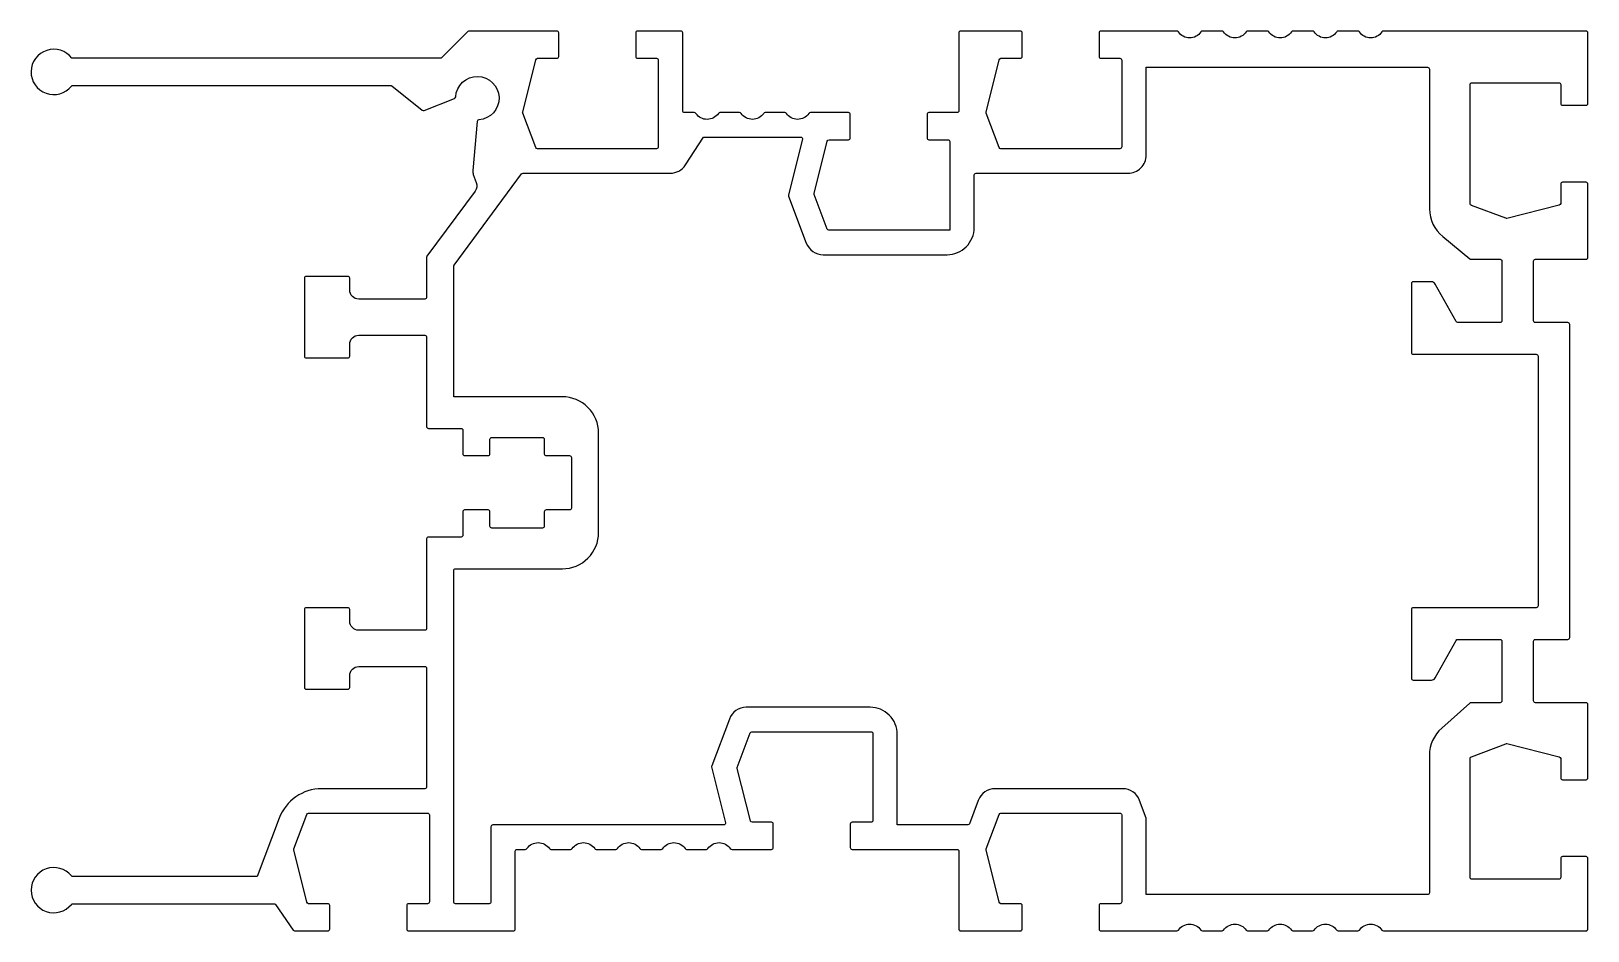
# Model space of a CAD drawing. Extents: x 11 to 183, y -248 to -149.
import ezdxf

# ---------------------------------------------------------------- set-up
doc = ezdxf.new("R2010")
doc.units = 0
doc.header["$LTSCALE"] = 15
doc.layers.get('0').update_dxf_attribs({"linetype": 'CONTINUOUS'})

msp = doc.modelspace()

# ---------------------------------------------------------------- linework, layer by layer
at = {"linetype": 'CONTINUOUS', "ltscale": 0.05}
for points in [[(170.16, -168.31, -0.312633), (170.03, -168.13), (170.03, -154.96, -0.414214), (170.23, -154.76), (179.83, -154.76, -0.414214), (180.03, -154.96), (180.03, -157.06, 0.414214), (180.23, -157.26), (182.83, -157.26, 0.414214), (183.03, -157.06), (183.03, -149.26, 0.414214), (182.83, -149.06), (160.44, -149.06, 0.249446), (160.28, -149.15, -0.531995), (157.79, -149.15, 0.249446), (157.62, -149.06), (155.44, -149.06, 0.249446), (155.28, -149.15, -0.531995), (152.79, -149.15, 0.249446), (152.62, -149.06), (150.44, -149.06, 0.249446), (150.28, -149.15, -0.531995), (147.79, -149.15, 0.249446), (147.62, -149.06), (145.44, -149.06, 0.249446), (145.28, -149.15, -0.531995), (142.79, -149.15, 0.249446), (142.62, -149.06), (140.44, -149.06, 0.249446), (140.28, -149.15, -0.531995), (137.79, -149.15, 0.249446), (137.62, -149.06), (129.23, -149.06, 0.414214), (129.03, -149.26), (129.03, -151.86, 0.414214), (129.23, -152.06), (131.33, -152.06, -0.414214), (131.53, -152.26), (131.53, -161.86, -0.414214), (131.33, -162.06), (118.17, -162.06, -0.312633), (117.98, -161.93), (116.55, -158.12, -0.152094), (116.55, -158), (118, -152.22, -0.344151), (118.19, -152.06), (120.33, -152.06, 0.414214), (120.53, -151.86), (120.53, -149.26, 0.414214), (120.33, -149.06), (113.73, -149.06, 0.414214), (113.53, -149.26), (113.53, -157.86, -0.414214), (113.33, -158.06), (110.23, -158.06, 0.414214), (110.03, -158.26), (110.03, -160.86, 0.414214), (110.23, -161.06), (112.33, -161.06, -0.414214), (112.53, -161.26), (112.53, -171.06), (99.17, -171.06, -0.312633), (98.98, -170.93), (97.55, -167.12, -0.152094), (97.55, -167), (99, -161.22, -0.344151), (99.19, -161.06), (101.33, -161.06, 0.414214), (101.53, -160.86), (101.53, -158.26, 0.414214), (101.33, -158.06), (97.16, -158.06, 0.245393), (96.95, -158.17, -0.527104), (94.48, -158.15, 0.249446), (94.31, -158.06), (92.13, -158.06, 0.249446), (91.97, -158.15, -0.531995), (89.48, -158.15, 0.249446), (89.31, -158.06), (87.13, -158.06, 0.249446), (86.97, -158.15, -0.527104), (84.49, -158.17, 0.245393), (84.29, -158.06), (83.23, -158.06, -0.414214), (83.03, -157.86), (83.03, -149.26, 0.414214), (82.83, -149.06), (78.03, -149.06, 0.414214), (77.83, -149.26), (77.83, -151.86, 0.414214), (78.03, -152.06), (80.13, -152.06, -0.414214), (80.33, -152.26), (80.33, -161.86, -0.414214), (80.13, -162.06), (66.97, -162.06, -0.312633), (66.78, -161.93), (65.35, -158.12, -0.152094), (65.35, -158), (66.8, -152.22, -0.344151), (66.99, -152.06), (69.13, -152.06, 0.414214), (69.33, -151.86), (69.33, -149.26, 0.414214), (69.13, -149.06), (59.42, -149.06, 0.198912), (59.27, -149.12), (56.39, -152.01, -0.198912), (56.25, -152.06), (15.53, -152.06, 2.908634), (15.48, -155.14, -0.226172), (15.63, -155.06), (50.76, -155.06, -0.170304), (50.89, -155.11), (54.24, -157.79, 0.26753), (54.44, -157.82), (57.81, -156.51, 0.294798), (57.94, -156.34, -2.21748), (60.5, -158.86, 0.368105), (60.32, -159.04), (59.83, -164.47, 0.112495), (59.89, -164.91), (60.22, -165.8, -0.254417), (60.09, -166.74), (54.77, -173.92, 0.160804), (54.73, -174.04), (54.73, -178.46, -0.414214), (54.53, -178.66), (47.23, -178.66, -0.414214), (46.23, -177.66), (46.23, -176.36, 0.414214), (46.03, -176.16), (41.43, -176.16, 0.414214), (41.23, -176.36), (41.23, -184.96, 0.414214), (41.43, -185.16), (46.03, -185.16, 0.414214), (46.23, -184.96), (46.23, -183.66, -0.414214), (47.23, -182.66), (54.53, -182.66, -0.414214), (54.73, -182.86), (54.73, -192.76, 0.414214), (54.93, -192.96), (58.53, -192.96, -0.414214), (58.73, -193.16), (58.73, -195.76, 0.414214), (58.93, -195.96), (61.53, -195.96, 0.414214), (61.73, -195.76), (61.73, -194.16, -0.414214), (61.93, -193.96), (67.53, -193.96, -0.414214), (67.73, -194.16), (67.73, -195.76, 0.414214), (67.93, -195.96), (70.53, -195.96, -0.414214), (70.73, -196.16), (70.73, -198.96), (70.73, -201.76, -0.414214), (70.53, -201.96), (67.93, -201.96, 0.414214), (67.73, -202.16), (67.73, -203.76, -0.414214), (67.53, -203.96), (61.93, -203.96, -0.414214), (61.73, -203.76), (61.73, -202.16, 0.414214), (61.53, -201.96), (58.93, -201.96, 0.414214), (58.73, -202.16), (58.73, -204.76, -0.414214), (58.53, -204.96), (54.93, -204.96, 0.414214), (54.73, -205.16), (54.73, -215.06, -0.414214), (54.53, -215.26), (47.23, -215.26, -0.414214), (46.23, -214.26), (46.23, -212.96, 0.414214), (46.03, -212.76), (41.43, -212.76, 0.414214), (41.23, -212.96), (41.23, -221.56, 0.414214), (41.43, -221.76), (46.03, -221.76, 0.414214), (46.23, -221.56), (46.23, -220.26, -0.414214), (47.23, -219.26), (54.53, -219.26, -0.414214), (54.73, -219.46), (54.73, -232.56, -0.414214), (54.53, -232.76), (43.13, -232.76, 0.312633), (38.45, -236.01), (36.02, -242.46), (15.63, -242.46, -0.226172), (15.48, -242.39, 2.822128), (15.48, -245.54, -0.226172), (15.63, -245.46), (37.86, -245.46, -0.246691), (38.03, -245.55), (39.97, -248.38, 0.246691), (40.14, -248.46), (43.83, -248.46, 0.414214), (44.03, -248.26), (44.03, -245.66, 0.414214), (43.83, -245.46), (41.69, -245.46, -0.344151), (41.5, -245.31), (40.05, -239.52, -0.152094), (40.05, -239.41), (41.48, -235.59, -0.312633), (41.67, -235.46), (54.83, -235.46, -0.414214), (55.03, -235.66), (55.03, -245.26, -0.414214), (54.83, -245.46), (52.73, -245.46, 0.414214), (52.53, -245.66), (52.53, -248.26, 0.414214), (52.73, -248.46), (64.33, -248.46, 0.414214), (64.53, -248.26), (64.53, -239.66, -0.414214), (64.73, -239.46), (65.62, -239.46, 0.245393), (65.82, -239.36, -0.527104), (68.3, -239.38, 0.249446), (68.46, -239.46), (70.64, -239.46, 0.249446), (70.81, -239.38, -0.531995), (73.3, -239.38, 0.249446), (73.46, -239.46), (75.64, -239.46, 0.249446), (75.81, -239.38, -0.531995), (78.3, -239.38, 0.249446), (78.46, -239.46), (80.64, -239.46, 0.249446), (80.81, -239.38, -0.531995), (83.3, -239.38, 0.249446), (83.46, -239.46), (85.64, -239.46, 0.249446), (85.81, -239.38, -0.527104), (88.28, -239.36, 0.245393), (88.49, -239.46), (92.83, -239.46, 0.414214), (93.03, -239.26), (93.03, -236.66, 0.414214), (92.83, -236.46), (90.69, -236.46, -0.344151), (90.5, -236.31), (89.05, -230.52, -0.152094), (89.05, -230.41), (90.48, -226.59, -0.312633), (90.67, -226.46), (103.83, -226.46, -0.414214), (104.03, -226.66), (104.03, -236.26, -0.414214), (103.83, -236.46), (101.73, -236.46, 0.414214), (101.53, -236.66), (101.53, -239.26, 0.414214), (101.73, -239.46), (113.33, -239.46, -0.414214), (113.53, -239.66), (113.53, -248.26, 0.414214), (113.73, -248.46), (120.33, -248.46, 0.414214), (120.53, -248.26), (120.53, -245.66, 0.414214), (120.33, -245.46), (118.19, -245.46, -0.344151), (118, -245.31), (116.55, -239.52, -0.152094), (116.55, -239.41), (117.98, -235.59, -0.312633), (118.17, -235.46), (131.33, -235.46, -0.414214), (131.53, -235.66), (131.53, -245.26, -0.414214), (131.33, -245.46), (129.23, -245.46, 0.414214), (129.03, -245.66), (129.03, -248.26, 0.414214), (129.23, -248.46), (137.62, -248.46, 0.249446), (137.79, -248.38, -0.531995), (140.28, -248.38, 0.249446), (140.44, -248.46), (142.62, -248.46, 0.249446), (142.79, -248.38, -0.531995), (145.28, -248.38, 0.249446), (145.44, -248.46), (147.62, -248.46, 0.249446), (147.79, -248.38, -0.531995), (150.28, -248.38, 0.249446), (150.44, -248.46), (152.62, -248.46, 0.249446), (152.79, -248.38, -0.531995), (155.28, -248.38, 0.249446), (155.44, -248.46), (157.62, -248.46, 0.249446), (157.79, -248.38, -0.531995), (160.28, -248.38, 0.249446), (160.44, -248.46), (182.83, -248.46, 0.414214), (183.03, -248.26), (183.03, -240.46, 0.414214), (182.83, -240.26), (180.23, -240.26, 0.414214), (180.03, -240.46), (180.03, -242.56, -0.414214), (179.83, -242.76), (170.23, -242.76, -0.414214), (170.03, -242.56), (170.03, -229.4, -0.312633), (170.16, -229.22), (173.97, -227.79, -0.152094), (174.09, -227.78), (179.88, -229.23, -0.344151), (180.03, -229.42), (180.03, -231.56, 0.414214), (180.23, -231.76), (182.83, -231.76, 0.414214), (183.03, -231.56), (183.03, -223.46, 0.414214), (182.83, -223.26), (177.23, -223.26, -0.414214), (177.03, -223.06), (177.03, -216.46, -0.414214), (177.23, -216.26), (180.83, -216.26, 0.414214), (181.03, -216.06), (181.03, -198.76), (181.03, -181.46, 0.414214), (180.83, -181.26), (177.23, -181.26, -0.414214), (177.03, -181.06), (177.03, -174.46, -0.414214), (177.23, -174.26), (182.83, -174.26, 0.414214), (183.03, -174.06), (183.03, -165.96, 0.414214), (182.83, -165.76), (180.23, -165.76, 0.414214), (180.03, -165.96), (180.03, -168.11, -0.344151), (179.88, -168.3), (174.09, -169.75, -0.152094), (173.97, -169.74)], [(73.73, -193.46, 0.414214), (69.73, -189.46), (57.73, -189.46), (57.73, -175.03, -0.160804), (57.77, -174.91), (65.23, -164.84, -0.237585), (65.39, -164.76), (81.65, -164.76, 0.253857), (83.32, -163.85), (85.33, -160.76), (96.07, -160.76, -0.487928), (96.26, -161.01), (94.72, -167.16, 0.152094), (94.73, -167.28), (96.68, -172.47, 0.312633), (98.55, -173.76), (112.23, -173.76, 0.414214), (115.23, -170.76), (115.23, -164.96, -0.414214), (115.43, -164.76), (132.23, -164.76, 0.414214), (134.23, -162.76), (134.23, -153.06), (146.13, -153.06, 0), (146.13, -153.06), (165.33, -153.06, -0.414214), (165.53, -153.26), (165.53, -168.68, 0.224584), (167, -171.77), (169.98, -174.22, 0.173491), (170.1, -174.26), (173.33, -174.26, -0.414214), (173.53, -174.46), (173.53, -181.06, -0.414214), (173.33, -181.26), (168.65, -181.26, -0.272375), (168.48, -181.16), (166.18, -177.02, 0.272375), (165.74, -176.76), (163.73, -176.76, 0.414214), (163.53, -176.96), (163.53, -184.56, 0.414214), (163.73, -184.76), (177.33, -184.76, -0.414214), (177.53, -184.96), (177.53, -198.76), (177.53, -212.56, -0.414214), (177.33, -212.76), (163.73, -212.76, 0.414214), (163.53, -212.96), (163.53, -220.56, 0.414214), (163.73, -220.76), (165.74, -220.76, 0.272375), (166.18, -220.51), (168.48, -216.37, -0.272375), (168.65, -216.26), (173.33, -216.26, -0.414214), (173.53, -216.46), (173.53, -223.06, -0.414214), (173.33, -223.26), (170.11, -223.26, 0.183686), (169.98, -223.31), (166.88, -226.07, 0.214228), (165.53, -229.06), (165.53, -244.26, -0.414214), (165.33, -244.46), (146.24, -244.46), (134.23, -244.46), (134.23, -236), (133.51, -234.06, 0.312633), (131.63, -232.76), (117.55, -232.76, 0.312633), (115.68, -234.06), (114.71, -236.63, -0.312633), (114.52, -236.76), (106.73, -236.76), (106.73, -226.76, 0.414214), (103.73, -223.76), (90.05, -223.76, 0.312633), (88.18, -225.06), (86.23, -230.24, 0.152094), (86.22, -230.36), (87.76, -236.52, -0.487928), (87.57, -236.76), (62.03, -236.76, 0.414214), (61.83, -236.96), (61.83, -245.26, -0.414214), (61.63, -245.46), (57.93, -245.46, -0.414214), (57.73, -245.26), (57.73, -208.66, -0.414214), (57.93, -208.46), (69.73, -208.46, 0.414214), (73.73, -204.46), (73.73, -198.96)]]:
    msp.add_lwpolyline(points, format="xyb", close=True, dxfattribs=at)

doc.saveas('drawing.dxf')
